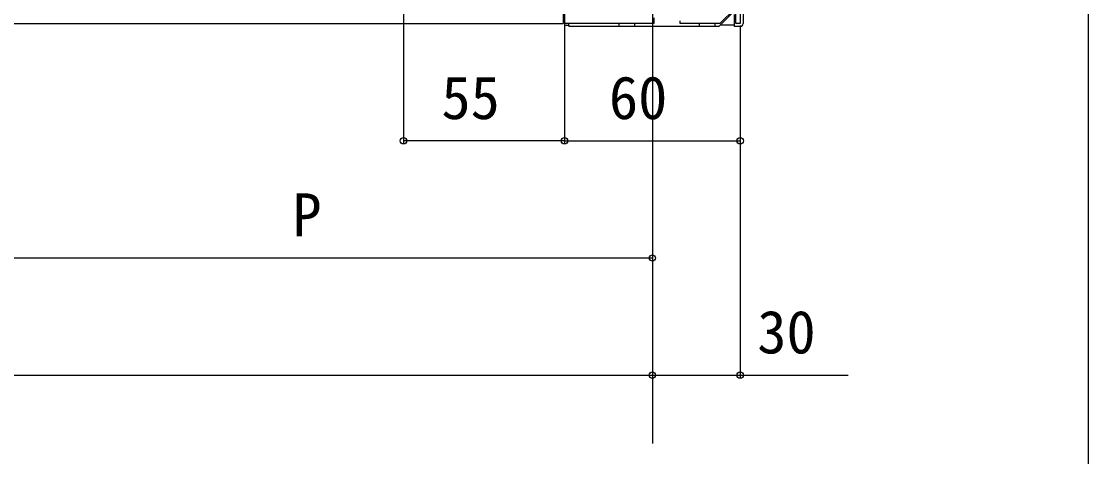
# Model space of a CAD drawing. Units: millimetres, scale not verified. Extents: x -875 to 875, y -1304 to 1296.
# Drawn here: x 510.5 to 875, y -1075 to -926.4 of the extents above; entities that cross this region are included whole.
import ezdxf
from ezdxf.enums import TextEntityAlignment as Align

# ---------------------------------------------------------------- set-up
doc = ezdxf.new("R2010")
doc.units = ezdxf.units.MM
doc.header["$LTSCALE"] = 8
for name, color, linetype in [('0-3_YKK_11', 7, 'Continuous'), ('0-5_YKK_12', 2, 'Continuous'), ('0-6_YKK_13', 4, 'Continuous'), ('0-7_YKK_D', 6, 'Continuous'), ('0-8_YKK_ZWAK', 7, 'Continuous')]:
    doc.layers.add(name, color=color, linetype=linetype)
doc.styles.add('ＭＳ ゴシック', font='')
doc.styles.get('ＭＳ ゴシック').set_extended_font_data('MS Gothic')

msp = doc.modelspace()

# ---------------------------------------------------------------- linework, layer by layer
at = {"layer": '0-3_YKK_11'}
for points in [[(755.7, -765.5), (755.7, -918.9), (756, -919.2), (756, -927.2), (754.5, -927.2), (754.5, -922.3), (754.132, -922.146), (749, -927.2), (735.5, -927.2), (735.5, -926.2)], [(726.5, -925.2), (726.5, -927.2), (696, -927.2), (696, -884.658)]]:
    msp.add_lwpolyline(points, dxfattribs=at)
at = {"layer": '0-5_YKK_12'}
for p, q in [((726, -631.458), (726, -1070.591)), ((695.5, -839.7), (695.5, -927.2)), ((-608.5, -927.2), (695.5, -927.2))]:
    msp.add_line(p, q, dxfattribs=at)
at = {"layer": '0-6_YKK_13'}
for p, q in [((757, -763.2), (757, -927.202)), ((696, -922.2), (696, -927.894)), ((697.5, -927.894), (696, -927.894)), ((697.5, -927.894), (697.5, -927.2)), ((697.5, -927.894), (697.5, -928.2)), ((714.5, -928.108), (720, -928.108)), ((742, -928.108), (747.5, -928.108)), ((749.354, -927.588), (754, -927.588))]:
    msp.add_line(p, q, dxfattribs=at)
for points in [[(753.146, -923.796), (748.743, -928.2), (747.5, -928.2), (747.5, -927.2)], [(756.002, -928.2), (754, -928.2), (754, -924.15)], [(714.5, -927.2), (714.5, -928.2), (697.5, -928.2)], [(742, -927.2), (742, -928.2), (720, -928.2), (720, -927.2)]]:
    msp.add_lwpolyline(points, dxfattribs=at)
msp.add_ellipse((755.998, -927.198), major_axis=(0.71, -0.71), ratio=0.99628, start_param=5.4996506, end_param=7.06672, dxfattribs=at)
at = {"layer": '0-7_YKK_D'}
for p, q in [((641, -842.9), (641, -968.2)), ((696, -927.9), (696, -968.2)), ((696, -927.9), (696, -968.2)), ((756, -927.9), (756, -1048.2)), ((756, -927.9), (756, -968.2)), ((696, -967.2), (641, -967.2)), ((696, -967.2), (756, -967.2)), ((726, -968.2), (726, -1008.2)), ((726, -968.2), (726, -1048.2)), ((726, -968.2), (726, -1048.2)), ((498.5, -1007.2), (726, -1007.2)), ((-639, -1047.2), (726, -1047.2))]:
    msp.add_line(p, q, dxfattribs=at)
msp.add_lwpolyline([(726, -1047.2), (756, -1047.2), (792.891, -1047.2)], dxfattribs=at)
for centre in [(641, -967.2), (696, -967.2), (696, -967.2), (756, -967.2), (726, -1007.2), (726, -1047.2), (726, -1047.2), (756, -1047.2)]:
    msp.add_circle(centre, 1.075, dxfattribs=at)
at = {"layer": '0-8_YKK_ZWAK'}
msp.add_lwpolyline([(-875, -1304.2), (875, -1304.2), (875, 1245.8)], dxfattribs=at)

# ---------------------------------------------------------------- texts
at = {"layer": '0-7_YKK_D', "style": 'ＭＳ ゴシック'}
for s, p in [('55', (653.955, -964.2)), ('60', (711.17, -964.2)), ('P', (603.045, -1004.2)), ('30', (761.823, -1044.2))]:
    msp.add_text(s, height=14.66, dxfattribs=at).set_placement(p, align=Align.BOTTOM_LEFT)

doc.saveas('drawing.dxf')
